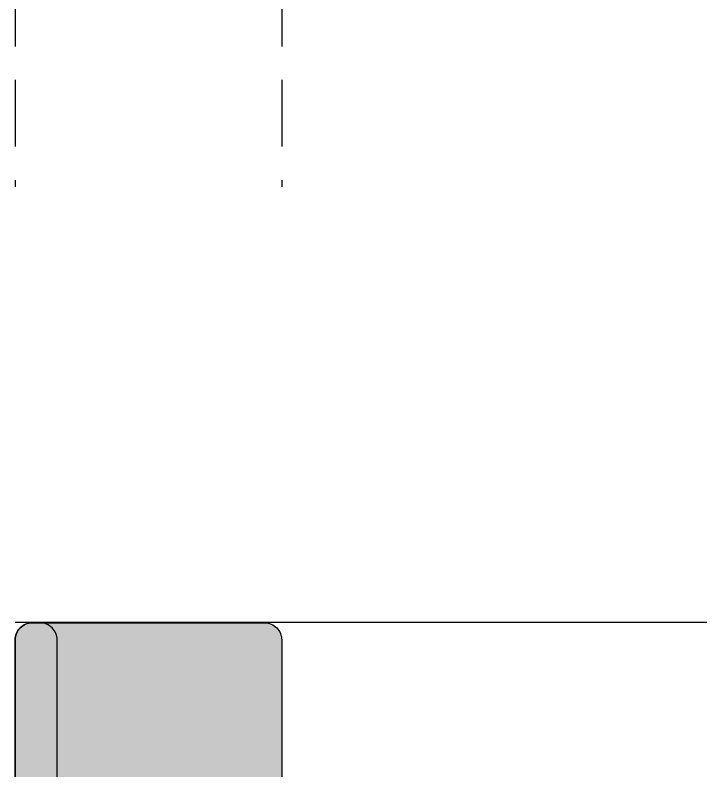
# Model space of a CAD drawing. Header units: millimetres. Extents: x -1 to 5416, y -1238 to 1407.
# Drawn here: x 387.351 to 389.923, y 1389.153 to 1391.986 of the extents above; entities that cross this region are included whole.
import ezdxf

# ---------------------------------------------------------------- set-up
doc = ezdxf.new("R2010")
doc.units = ezdxf.units.MM
doc.header["$MEASUREMENT"] = 0
doc.linetypes.add('HIDDEN', pattern=[0.375, 0.25, -0.125])
doc.layers.add('1-TRAMA', color=251, linetype='Continuous')
doc.layers.add('A-FURN', color=32, linetype='Continuous')
doc.layers.add('Areas', color=6, linetype='Continuous', plot=False)
doc.layers.add('H-BLOCKS', color=7, linetype='Continuous', true_color=0xffffff)

# ---------------------------------------------------------------- blocks, each defined once
blk = doc.blocks.new('*U34')
at = {"layer": 'H-BLOCKS'}
h = blk.add_hatch(color=256, dxfattribs=at)
h.dxf.hatch_style = 1
h.paths.add_polyline_path([(-0.7766, 0, 0.414214), (-0.8406, -0.064), (-0.8406, -0.9361, 0.414214), (-0.7766, -1.0001), (0.369, -1.0001, 0.414214), (0.433, -0.9361), (0.433, -0.064, 0.414214), (0.369, 0)])
for points in [[(0.369, 0), (-0.7766, 0, 0.414214), (-0.8406, -0.064), (-0.8406, -0.9361, 0.414214), (-0.7766, -1.0001), (0.369, -1.0001, 0.414214), (0.433, -0.9361), (0.433, -0.064, 0.414214)], [(-0.7766, 0), (0.369, 0, -0.414214), (0.433, -0.064), (0.433, -0.0935, -0.414214), (0.369, -0.1575), (-0.7766, -0.1575, -0.414214), (-0.8406, -0.0935), (-0.8406, -0.064, -0.414214)]]:
    blk.add_lwpolyline(points, format="xyb", close=True)

msp = doc.modelspace()

# ---------------------------------------------------------------- linework, layer by layer
at = {"layer": '1-TRAMA', "linetype": 'HIDDEN'}
for points in [[(387.3509, 1396.2431), (387.3509, 1391.3427)], [(388.3509, 1396.2431), (388.3509, 1391.3427)]]:
    msp.add_lwpolyline(points, dxfattribs=at)
at = {"layer": 'Areas'}
msp.add_lwpolyline([(391.0434, 1396.2431), (391.0434, 1389.7091), (387.3509, 1389.7091)], dxfattribs=at)

# ---------------------------------------------------------------- block references
at = {"layer": 'A-FURN', "xscale": -1, "rotation": 90}
msp.add_blockref('*U34', (387.3509, 1388.8669), dxfattribs=at)

doc.saveas('drawing.dxf')
